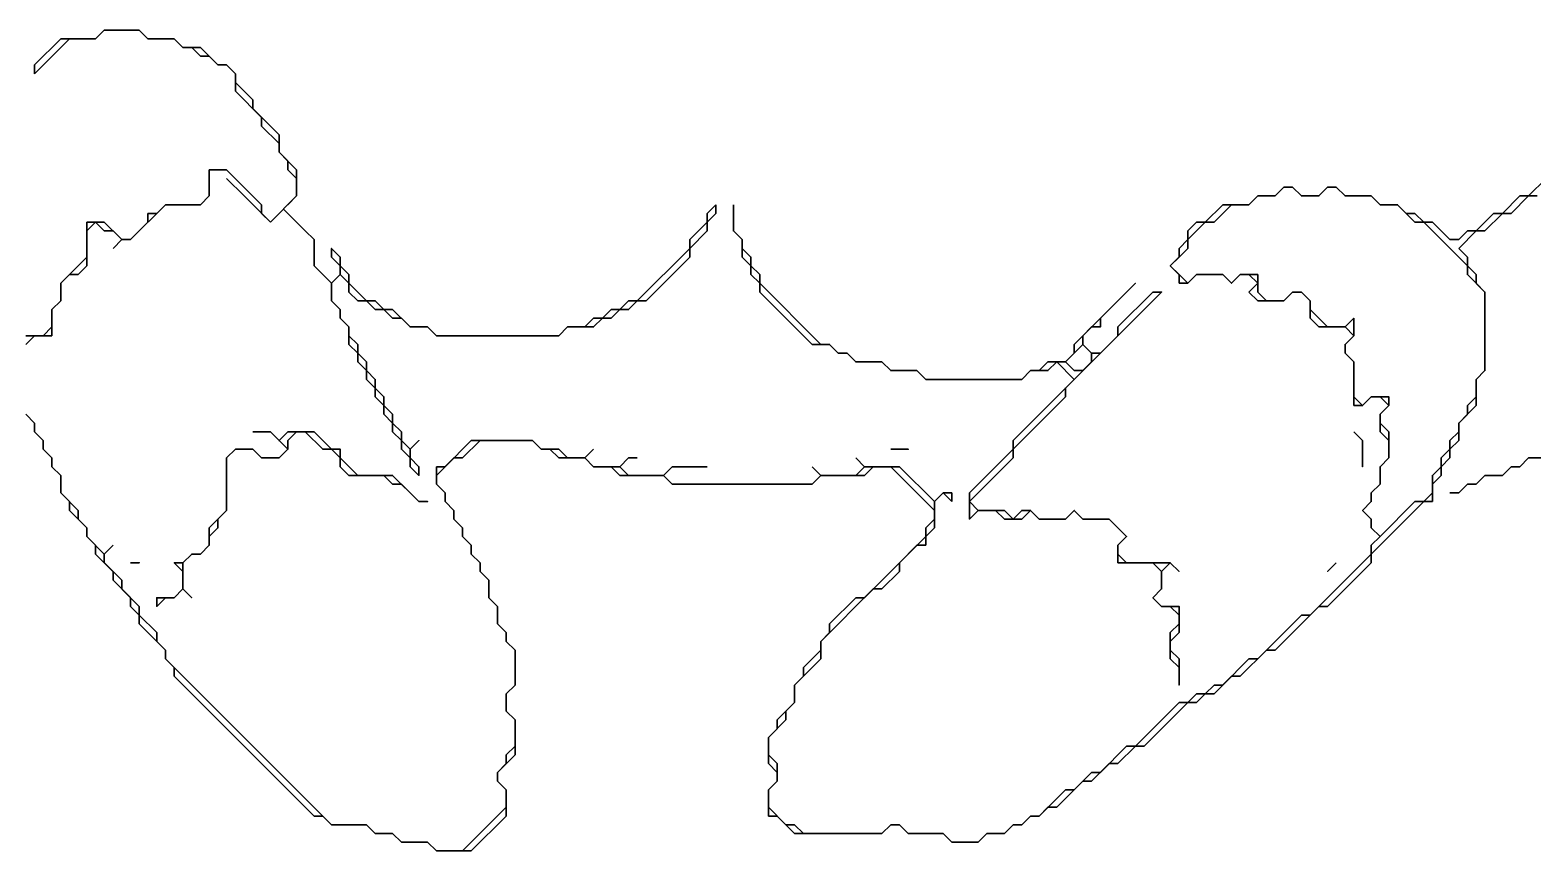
# Model space of a CAD drawing. Header units: millimetres. Extents: x 0.67 to 7.47, y 0.49 to 4.89.
# Drawn here: x 2.757 to 5.146, y 1.112 to 2.418 of the extents above; entities that cross this region are included whole.
import ezdxf

# ---------------------------------------------------------------- set-up
doc = ezdxf.new("R2010")
doc.units = ezdxf.units.MM
doc.layers.add('PDF_幾何圖形', color=7, linetype='Continuous')

msp = doc.modelspace()

# ---------------------------------------------------------------- linework, layer by layer
for p, q in [((3.1669, 2.1261), (3.1599, 2.1331)), ((3.1946, 2.0983), (3.1669, 2.1261))]:
    msp.add_line(p, q)
at = {"layer": 'PDF_幾何圖形', "lineweight": 35}
for p, q in [((2.8752, 2.4178), (2.8613, 2.4039)), ((2.8613, 2.4039), (2.8752, 2.4178)), ((2.9308, 2.4178), (2.8752, 2.4178)), ((2.8752, 2.4178), (2.9308, 2.4178)), ((2.9446, 2.4039), (2.9308, 2.4178)), ((2.9308, 2.4178), (2.9446, 2.4039)), ((2.8058, 2.4039), (2.7641, 2.3622)), ((2.7641, 2.3483), (2.8196, 2.4039)), ((2.8613, 2.4039), (2.8058, 2.4039)), ((2.8196, 2.4039), (2.8613, 2.4039)), ((2.9863, 2.4039), (2.9446, 2.4039)), ((2.9446, 2.4039), (2.9863, 2.4039)), ((3.0002, 2.39), (2.9863, 2.4039)), ((2.9863, 2.4039), (3.0002, 2.39)), ((3.028, 2.39), (3.0002, 2.39)), ((3.0002, 2.39), (3.0141, 2.39)), ((3.0141, 2.39), (3.028, 2.3761)), ((3.0558, 2.3622), (3.028, 2.39)), ((3.028, 2.3761), (3.0419, 2.3761)), ((2.7641, 2.3622), (2.7641, 2.3483)), ((3.0696, 2.3622), (3.0558, 2.3622)), ((3.0835, 2.3483), (3.0696, 2.3622)), ((3.0835, 2.3345), (3.0835, 2.3483)), ((3.1113, 2.3067), (3.0835, 2.3345)), ((3.0835, 2.3345), (3.0835, 2.3206)), ((3.0835, 2.3206), (3.1252, 2.2789)), ((3.1113, 2.2928), (3.1113, 2.3067)), ((3.153, 2.2511), (3.1113, 2.2928)), ((3.1252, 2.2789), (3.1252, 2.265)), ((3.1252, 2.265), (3.153, 2.2372)), ((3.153, 2.2233), (3.153, 2.2511)), ((3.153, 2.2372), (3.153, 2.2233)), ((3.1808, 2.1956), (3.153, 2.2233)), ((3.153, 2.2233), (3.1669, 2.2095)), ((3.1669, 2.2095), (3.1669, 2.1956)), ((3.0696, 2.1956), (3.0419, 2.1956)), ((3.0419, 2.1956), (3.0419, 2.1539)), ((3.1252, 2.14), (3.0696, 2.1956)), ((3.0696, 2.1817), (3.0974, 2.1539)), ((3.1669, 2.1956), (3.1808, 2.1817)), ((3.1808, 2.1539), (3.1808, 2.1956)), ((3.1808, 2.1817), (3.1808, 2.1539)), ((5.1669, 2.1817), (5.1391, 2.1539)), ((3.028, 2.14), (3.0419, 2.1539)), ((3.0419, 2.1539), (3.028, 2.14)), ((3.0974, 2.1539), (3.1391, 2.1122)), ((3.1808, 2.1539), (3.1391, 2.1122)), ((3.1669, 2.14), (3.1808, 2.1539)), ((4.7085, 2.1539), (4.6946, 2.14)), ((4.7363, 2.1539), (4.7085, 2.1539)), ((4.7502, 2.1678), (4.7363, 2.1539)), ((4.7641, 2.1678), (4.7502, 2.1678)), ((4.778, 2.1539), (4.7641, 2.1678)), ((4.8058, 2.1539), (4.778, 2.1539)), ((4.8196, 2.1678), (4.8058, 2.1539)), ((4.8335, 2.1678), (4.8196, 2.1678)), ((4.8474, 2.1539), (4.8335, 2.1678)), ((4.8891, 2.1539), (4.8474, 2.1539)), ((4.903, 2.14), (4.8891, 2.1539)), ((5.1252, 2.1539), (5.0974, 2.1261)), ((5.1113, 2.1261), (5.1391, 2.1539)), ((5.1391, 2.1539), (5.1252, 2.1539)), ((5.1391, 2.1539), (5.153, 2.1539)), ((2.9169, 2.0845), (2.9724, 2.14)), ((2.9585, 2.1261), (2.9446, 2.1261)), ((2.9446, 2.1261), (2.9446, 2.1122)), ((2.9724, 2.14), (2.9585, 2.1261)), ((2.9724, 2.14), (3.028, 2.14)), ((3.028, 2.14), (2.9724, 2.14)), ((3.1252, 2.1261), (3.1252, 2.14)), ((3.1391, 2.1122), (3.1252, 2.1261)), ((4.653, 2.14), (4.6252, 2.1122)), ((4.6946, 2.14), (4.653, 2.14)), ((4.9308, 2.14), (4.903, 2.14)), ((4.9446, 2.1261), (4.9308, 2.14)), ((4.9585, 2.1261), (4.9446, 2.1261)), ((4.9724, 2.1122), (4.9585, 2.1261)), ((5.0835, 2.1261), (5.0558, 2.0983)), ((5.0696, 2.0983), (5.0974, 2.1261)), ((5.0974, 2.1261), (5.0835, 2.1261)), ((5.0974, 2.1261), (5.1113, 2.1261)), ((2.8474, 2.0983), (2.8613, 2.1122)), ((2.8752, 2.1122), (2.8474, 2.1122)), ((2.8474, 2.1122), (2.8474, 2.0567)), ((2.8613, 2.1122), (2.8752, 2.0983)), ((2.903, 2.0845), (2.8752, 2.1122)), ((2.9446, 2.1122), (2.9169, 2.0845)), ((4.6113, 2.1122), (4.5974, 2.0983)), ((4.6252, 2.1122), (4.6113, 2.1122)), ((4.9863, 2.1122), (4.9724, 2.1122)), ((5.0141, 2.0845), (4.9863, 2.1122)), ((2.8474, 2.0428), (2.8474, 2.0983)), ((2.8752, 2.0983), (2.8891, 2.0983)), ((2.8891, 2.0983), (2.903, 2.0845)), ((2.903, 2.0845), (2.8891, 2.0706)), ((2.8891, 2.0706), (2.903, 2.0845)), ((2.903, 2.0845), (2.9169, 2.0845)), ((2.9169, 2.0845), (2.903, 2.0845)), ((4.5974, 2.0845), (4.5835, 2.0706)), ((4.5974, 2.0983), (4.5974, 2.0845)), ((5.028, 2.0845), (5.0141, 2.0845)), ((5.0419, 2.0983), (5.028, 2.0845)), ((5.028, 2.0706), (5.0558, 2.0983)), ((5.0558, 2.0983), (5.0419, 2.0983)), ((5.0558, 2.0983), (5.0696, 2.0983)), ((2.8474, 2.0567), (2.8058, 2.015)), ((4.5835, 2.0567), (4.5696, 2.0428)), ((4.5835, 2.0706), (4.5835, 2.0567)), ((5.0419, 2.0567), (5.028, 2.0706)), ((5.0419, 2.0428), (5.0419, 2.0567)), ((2.8335, 2.0289), (2.8474, 2.0428)), ((4.5696, 2.0428), (4.5835, 2.0289)), ((5.0558, 2.0289), (5.0419, 2.0428)), ((2.8058, 2.015), (2.8196, 2.0289)), ((2.8058, 1.9872), (2.8058, 2.015)), ((2.8058, 2.015), (2.8058, 1.9872)), ((2.8196, 2.0289), (2.8335, 2.0289)), ((4.5835, 2.0289), (4.5835, 2.015)), ((4.5835, 2.015), (4.5974, 2.015)), ((4.5974, 2.015), (4.6113, 2.0289)), ((4.6113, 2.0289), (4.653, 2.0289)), ((4.653, 2.0289), (4.6669, 2.015)), ((4.6669, 2.015), (4.6808, 2.0289)), ((4.6808, 2.0289), (4.6946, 2.0289)), ((4.6946, 2.0289), (4.7085, 2.015)), ((4.7085, 2.015), (4.6946, 2.0011)), ((5.0558, 2.015), (5.0558, 2.0289)), ((5.0696, 2.0011), (5.0558, 2.015)), ((2.7919, 1.9733), (2.8058, 1.9872)), ((2.8058, 1.9872), (2.7919, 1.9733)), ((4.6946, 2.0011), (4.7085, 1.9872)), ((4.7085, 1.9872), (4.7502, 1.9872)), ((4.7502, 1.9872), (4.7641, 2.0011)), ((4.7641, 2.0011), (4.778, 2.0011)), ((4.778, 2.0011), (4.7919, 1.9872)), ((4.7919, 1.9872), (4.7919, 1.9595)), ((5.0696, 1.8761), (5.0696, 2.0011)), ((2.7919, 1.9317), (2.7919, 1.9733)), ((2.7919, 1.9733), (2.7919, 1.9456)), ((4.7919, 1.9595), (4.8058, 1.9456)), ((2.7919, 1.9456), (2.778, 1.9317)), ((4.8058, 1.9456), (4.8474, 1.9456)), ((4.8474, 1.9456), (4.8613, 1.9317)), ((2.7502, 1.9178), (2.7641, 1.9317)), ((2.778, 1.9317), (2.7502, 1.9317)), ((2.7641, 1.9317), (2.7919, 1.9317)), ((4.8613, 1.9317), (4.8474, 1.9178)), ((4.8474, 1.9178), (4.8474, 1.9039)), ((4.8474, 1.9039), (4.8613, 1.89)), ((4.8613, 1.89), (4.8613, 1.8206)), ((5.0558, 1.8622), (5.0696, 1.8761)), ((5.0558, 1.8206), (5.0558, 1.8622)), ((4.8613, 1.8206), (4.8752, 1.8206)), ((4.8752, 1.8206), (4.8891, 1.8345)), ((4.8891, 1.8345), (4.903, 1.8345)), ((4.903, 1.8345), (4.9169, 1.8206)), ((4.9169, 1.8206), (4.903, 1.8067)), ((5.028, 1.7928), (5.0558, 1.8206)), ((2.7641, 1.7928), (2.7502, 1.8067)), ((2.7502, 1.8067), (2.7641, 1.7928)), ((2.7641, 1.7789), (2.7641, 1.7928)), ((2.7641, 1.7928), (2.7641, 1.7789)), ((4.903, 1.8067), (4.903, 1.7789)), ((5.028, 1.765), (5.028, 1.7928)), ((2.778, 1.765), (2.7641, 1.7789)), ((2.7641, 1.7789), (2.778, 1.765)), ((4.903, 1.7789), (4.9169, 1.765)), ((2.778, 1.7511), (2.778, 1.765)), ((2.778, 1.765), (2.778, 1.7511)), ((2.7919, 1.7372), (2.778, 1.7511)), ((2.778, 1.7511), (2.7919, 1.7372)), ((3.4585, 1.765), (3.4169, 1.7233)), ((3.4446, 1.7372), (3.4724, 1.765)), ((3.5558, 1.765), (3.4585, 1.765)), ((3.4724, 1.765), (3.5558, 1.765)), ((3.5696, 1.7511), (3.5558, 1.765)), ((3.5558, 1.765), (3.5696, 1.7511)), ((3.5974, 1.7511), (3.5696, 1.7511)), ((3.5696, 1.7511), (3.5835, 1.7511)), ((3.5835, 1.7511), (3.5974, 1.7372)), ((3.6113, 1.7372), (3.5974, 1.7511)), ((3.6391, 1.7372), (3.653, 1.7511)), ((3.653, 1.7511), (3.6391, 1.7372)), ((4.9169, 1.765), (4.9169, 1.7372)), ((5.0141, 1.7511), (5.028, 1.765)), ((5.0141, 1.7372), (5.0141, 1.7511)), ((2.7919, 1.7233), (2.7919, 1.7372)), ((2.7919, 1.7372), (2.7919, 1.7233)), ((2.8058, 1.7095), (2.7919, 1.7233)), ((2.7919, 1.7233), (2.8058, 1.7095)), ((3.403, 1.7095), (3.4308, 1.7372)), ((3.4169, 1.7233), (3.403, 1.7233)), ((3.403, 1.7233), (3.403, 1.6956)), ((3.4308, 1.7372), (3.4446, 1.7372)), ((3.5974, 1.7372), (3.6391, 1.7372)), ((3.6391, 1.7372), (3.6113, 1.7372)), ((3.653, 1.7233), (3.6391, 1.7372)), ((3.6391, 1.7372), (3.653, 1.7233)), ((3.6946, 1.7233), (3.653, 1.7233)), ((3.653, 1.7233), (3.6808, 1.7233)), ((3.6808, 1.7233), (3.6946, 1.7095)), ((3.6946, 1.7233), (3.7085, 1.7372)), ((3.7085, 1.7372), (3.6946, 1.7233)), ((3.7085, 1.7095), (3.6946, 1.7233)), ((3.7085, 1.7372), (3.7224, 1.7372)), ((3.7224, 1.7372), (3.7085, 1.7372)), ((3.7641, 1.7095), (3.778, 1.7233)), ((3.778, 1.7233), (3.7641, 1.7095)), ((3.778, 1.7233), (3.8335, 1.7233)), ((3.8335, 1.7233), (3.778, 1.7233)), ((4.0141, 1.7095), (4.0002, 1.7233)), ((4.0002, 1.7233), (4.0141, 1.7095)), ((4.0835, 1.7233), (4.0696, 1.7372)), ((4.0696, 1.7372), (4.0835, 1.7233)), ((4.0835, 1.7233), (4.0696, 1.7095)), ((4.1391, 1.7233), (4.0835, 1.7233)), ((4.0835, 1.7095), (4.0974, 1.7233)), ((4.0974, 1.7233), (4.1252, 1.7233)), ((4.1252, 1.7233), (4.1946, 1.6539)), ((4.1946, 1.6678), (4.1391, 1.7233)), ((4.9169, 1.7372), (4.903, 1.7233)), ((4.903, 1.7233), (4.903, 1.6956)), ((5.0002, 1.7233), (5.0141, 1.7372)), ((5.0002, 1.7095), (5.0002, 1.7233)), ((5.1113, 1.7233), (5.0974, 1.7095)), ((5.0974, 1.7095), (5.1113, 1.7233)), ((5.1252, 1.7233), (5.1113, 1.7233)), ((5.1113, 1.7233), (5.1252, 1.7233)), ((5.1391, 1.7372), (5.1252, 1.7233)), ((5.1252, 1.7233), (5.1391, 1.7372)), ((5.1391, 1.7372), (5.1669, 1.7372)), ((2.8058, 1.6817), (2.8058, 1.7095)), ((2.8058, 1.7095), (2.8058, 1.6817)), ((3.403, 1.6956), (3.403, 1.7095)), ((3.6946, 1.7095), (3.7641, 1.7095)), ((3.7641, 1.7095), (3.7085, 1.7095)), ((3.778, 1.6956), (3.7641, 1.7095)), ((3.7641, 1.7095), (3.778, 1.6956)), ((4.0141, 1.7095), (4.0002, 1.6956)), ((4.0002, 1.6956), (4.0141, 1.7095)), ((4.0696, 1.7095), (4.0141, 1.7095)), ((4.0141, 1.7095), (4.0835, 1.7095)), ((4.9863, 1.6956), (5.0002, 1.7095)), ((5.0696, 1.7095), (5.0558, 1.6956)), ((5.0558, 1.6956), (5.0696, 1.7095)), ((5.0974, 1.7095), (5.0696, 1.7095)), ((5.0696, 1.7095), (5.0974, 1.7095)), ((2.8335, 1.6539), (2.8058, 1.6817)), ((2.8058, 1.6817), (2.8196, 1.6678)), ((3.403, 1.6956), (3.4169, 1.6817)), ((3.4169, 1.6817), (3.403, 1.6956)), ((3.4169, 1.6817), (3.4169, 1.6678)), ((3.4169, 1.6678), (3.4169, 1.6817)), ((4.0002, 1.6956), (3.778, 1.6956)), ((3.778, 1.6956), (4.0002, 1.6956)), ((4.1946, 1.6678), (4.2085, 1.6817)), ((4.2085, 1.6817), (4.1946, 1.6678)), ((4.2085, 1.6817), (4.2224, 1.6678)), ((4.2224, 1.6817), (4.2085, 1.6817)), ((4.2224, 1.6678), (4.2224, 1.6817)), ((4.903, 1.6956), (4.8891, 1.6817)), ((4.8891, 1.6817), (4.8891, 1.6678)), ((4.9863, 1.6678), (4.9863, 1.6956)), ((5.028, 1.6817), (5.0141, 1.6817)), ((5.0141, 1.6817), (5.028, 1.6817)), ((5.0419, 1.6956), (5.028, 1.6817)), ((5.028, 1.6817), (5.0419, 1.6956)), ((5.0558, 1.6956), (5.0419, 1.6956)), ((5.0419, 1.6956), (5.0558, 1.6956)), ((2.8196, 1.6678), (2.8196, 1.6539)), ((2.8196, 1.6539), (2.8474, 1.6261)), ((2.8335, 1.64), (2.8335, 1.6539)), ((3.4169, 1.6678), (3.4308, 1.6539)), ((3.4308, 1.6539), (3.4169, 1.6678)), ((3.4308, 1.6539), (3.4308, 1.64)), ((3.4308, 1.64), (3.4308, 1.6539)), ((4.1946, 1.6261), (4.1946, 1.6678)), ((4.1946, 1.6539), (4.1946, 1.64)), ((4.8891, 1.6678), (4.8752, 1.6539)), ((4.8752, 1.6539), (4.8891, 1.64)), ((4.8891, 1.5845), (4.9724, 1.6678)), ((4.9724, 1.6678), (4.9863, 1.6678)), ((2.8474, 1.6261), (2.8335, 1.64)), ((2.8474, 1.6122), (2.8474, 1.6261)), ((2.8474, 1.6261), (2.8474, 1.6122)), ((3.4308, 1.64), (3.4446, 1.6261)), ((3.4446, 1.6261), (3.4308, 1.64)), ((3.4446, 1.6261), (3.4446, 1.6122)), ((3.4446, 1.6122), (3.4446, 1.6261)), ((4.1946, 1.64), (4.1808, 1.6261)), ((4.1808, 1.6122), (4.1946, 1.6261)), ((4.1808, 1.6261), (4.1808, 1.6122)), ((4.8891, 1.64), (4.8891, 1.6261)), ((4.8891, 1.6261), (4.903, 1.6122)), ((2.8752, 1.5845), (2.8474, 1.6122)), ((2.8474, 1.6122), (2.8613, 1.5983)), ((3.4446, 1.6122), (3.4585, 1.5983)), ((3.4585, 1.5983), (3.4446, 1.6122)), ((4.1808, 1.6122), (4.0835, 1.515)), ((4.1808, 1.5983), (4.1808, 1.6122)), ((4.903, 1.6122), (4.8891, 1.5983)), ((2.8613, 1.5983), (2.8613, 1.5845)), ((2.8613, 1.5845), (2.8891, 1.5567)), ((2.8752, 1.5845), (2.8891, 1.5983)), ((2.8891, 1.5983), (2.8752, 1.5845)), ((2.8752, 1.5706), (2.8752, 1.5845)), ((3.4585, 1.5983), (3.4585, 1.5845)), ((3.4585, 1.5845), (3.4585, 1.5983)), ((3.4585, 1.5845), (3.4724, 1.5706)), ((3.4724, 1.5706), (3.4585, 1.5845)), ((4.1391, 1.5706), (4.1669, 1.5983)), ((4.1669, 1.5983), (4.1808, 1.5983)), ((4.8891, 1.5845), (4.7919, 1.4872)), ((4.8891, 1.5983), (4.8891, 1.5845)), ((4.8891, 1.5706), (4.8891, 1.5845)), ((2.903, 1.5428), (2.8752, 1.5706)), ((2.8891, 1.5567), (2.8891, 1.5428)), ((3.4724, 1.5706), (3.4724, 1.5567)), ((3.4724, 1.5567), (3.4724, 1.5706)), ((3.4724, 1.5567), (3.4863, 1.5428)), ((3.4863, 1.5428), (3.4724, 1.5567)), ((4.1113, 1.5289), (4.1391, 1.5567)), ((4.1391, 1.5567), (4.1391, 1.5706)), ((4.8196, 1.5011), (4.8891, 1.5706)), ((2.8891, 1.5428), (2.9169, 1.515)), ((2.903, 1.5289), (2.903, 1.5428)), ((2.9308, 1.5011), (2.903, 1.5289)), ((3.4863, 1.5428), (3.4863, 1.515)), ((3.4863, 1.515), (3.4863, 1.5428)), ((4.0141, 1.4456), (4.0974, 1.5289)), ((4.0974, 1.5289), (4.1113, 1.5289)), ((2.9169, 1.515), (2.9169, 1.5011)), ((3.4863, 1.515), (3.5002, 1.5011)), ((3.5002, 1.5011), (3.4863, 1.515)), ((4.0696, 1.515), (4.028, 1.4733)), ((4.0835, 1.515), (4.0696, 1.515)), ((2.9169, 1.5011), (2.9308, 1.4872)), ((2.9308, 1.4872), (2.9308, 1.5011)), ((2.9585, 1.4595), (2.9308, 1.4872)), ((2.9308, 1.4872), (2.9308, 1.4733)), ((3.5002, 1.5011), (3.5002, 1.4733)), ((3.5002, 1.4733), (3.5002, 1.5011)), ((4.778, 1.4872), (4.7085, 1.4178)), ((4.7363, 1.4317), (4.8058, 1.5011)), ((4.7919, 1.4872), (4.778, 1.4872)), ((4.8058, 1.5011), (4.8196, 1.5011)), ((2.9308, 1.4733), (2.9724, 1.4317)), ((2.9585, 1.4456), (2.9585, 1.4595)), ((3.5002, 1.4733), (3.5141, 1.4595)), ((3.5141, 1.4595), (3.5002, 1.4733)), ((3.5141, 1.4595), (3.5141, 1.4456)), ((3.5141, 1.4456), (3.5141, 1.4595)), ((4.028, 1.4595), (4.0141, 1.4456)), ((4.028, 1.4733), (4.028, 1.4595)), ((2.9724, 1.4317), (2.9585, 1.4456)), ((3.5141, 1.4456), (3.528, 1.4317)), ((3.528, 1.4317), (3.5141, 1.4456)), ((4.0141, 1.4178), (4.0141, 1.4456)), ((4.0141, 1.4456), (4.0141, 1.4317)), ((2.9724, 1.4178), (2.9724, 1.4317)), ((2.9724, 1.4317), (2.9724, 1.4178)), ((3.2363, 1.1539), (2.9724, 1.4178)), ((2.9724, 1.4178), (2.9863, 1.4039)), ((3.528, 1.4317), (3.528, 1.3761)), ((3.528, 1.3761), (3.528, 1.4317)), ((3.9724, 1.3761), (4.0141, 1.4178)), ((4.0141, 1.4317), (3.9863, 1.4039)), ((4.6946, 1.4178), (4.653, 1.3761)), ((4.6808, 1.39), (4.7224, 1.4317)), ((4.7085, 1.4178), (4.6946, 1.4178)), ((4.7224, 1.4317), (4.7363, 1.4317)), ((2.9863, 1.4039), (2.9863, 1.39)), ((2.9863, 1.39), (3.2085, 1.1678)), ((3.9863, 1.39), (3.9724, 1.3761)), ((3.9863, 1.4039), (3.9863, 1.39)), ((4.6391, 1.3622), (4.6669, 1.39)), ((4.6669, 1.39), (4.6808, 1.39)), ((3.528, 1.3761), (3.5141, 1.3622)), ((3.5141, 1.3622), (3.528, 1.3761)), ((3.5141, 1.3622), (3.5141, 1.3345)), ((3.5141, 1.3345), (3.5141, 1.3622)), ((3.9724, 1.3483), (3.9724, 1.3761)), ((3.9724, 1.3761), (3.9724, 1.3483)), ((4.6113, 1.3622), (4.5974, 1.3483)), ((4.6252, 1.3622), (4.6113, 1.3622)), ((4.6113, 1.3483), (4.6252, 1.3622)), ((4.6391, 1.3761), (4.6252, 1.3622)), ((4.6252, 1.3622), (4.6391, 1.3622)), ((4.653, 1.3761), (4.6391, 1.3761)), ((3.9724, 1.3483), (3.9446, 1.3206)), ((3.9585, 1.3345), (3.9724, 1.3483)), ((4.5835, 1.3483), (4.5141, 1.2789)), ((4.528, 1.2789), (4.5974, 1.3483)), ((4.5974, 1.3483), (4.5835, 1.3483)), ((4.5974, 1.3483), (4.6113, 1.3483)), ((3.5141, 1.3345), (3.528, 1.3206)), ((3.528, 1.3206), (3.5141, 1.3345)), ((3.528, 1.3206), (3.528, 1.2789)), ((3.528, 1.265), (3.528, 1.3206)), ((3.9308, 1.2928), (3.9585, 1.3206)), ((3.9446, 1.3206), (3.9446, 1.3067)), ((3.9585, 1.3206), (3.9585, 1.3345)), ((3.9446, 1.3067), (3.9308, 1.2928)), ((3.9308, 1.265), (3.9308, 1.2928)), ((3.9308, 1.2928), (3.9308, 1.2511)), ((3.528, 1.2789), (3.5141, 1.265)), ((4.5002, 1.2789), (4.4585, 1.2372)), ((4.4863, 1.2511), (4.5141, 1.2789)), ((4.5141, 1.2789), (4.5002, 1.2789)), ((4.5141, 1.2789), (4.528, 1.2789)), ((3.5002, 1.2372), (3.528, 1.265)), ((3.5141, 1.2511), (3.5002, 1.2372)), ((3.5141, 1.265), (3.5141, 1.2511)), ((3.9446, 1.2511), (3.9308, 1.265)), ((3.9308, 1.2511), (3.9446, 1.2372)), ((3.9446, 1.2233), (3.9446, 1.2511)), ((4.4446, 1.2233), (4.4724, 1.2511)), ((4.4724, 1.2511), (4.4863, 1.2511)), ((3.5002, 1.2372), (3.5002, 1.2233)), ((3.5002, 1.2233), (3.5002, 1.2372)), ((3.5002, 1.2233), (3.5141, 1.2095)), ((3.5141, 1.2095), (3.5002, 1.2233)), ((3.9308, 1.2095), (3.9446, 1.2233)), ((3.9446, 1.2233), (3.9308, 1.2095)), ((3.9446, 1.2372), (3.9446, 1.2233)), ((4.3891, 1.1817), (4.4308, 1.2233)), ((4.4446, 1.2372), (4.4169, 1.2095)), ((4.4308, 1.2233), (4.4446, 1.2233)), ((4.4585, 1.2372), (4.4446, 1.2372)), ((3.5141, 1.2095), (3.5141, 1.1817)), ((3.5141, 1.1678), (3.5141, 1.2095)), ((3.9308, 1.1817), (3.9308, 1.2095)), ((3.9308, 1.2095), (3.9308, 1.1678)), ((4.403, 1.2095), (4.3613, 1.1678)), ((4.4169, 1.2095), (4.403, 1.2095)), ((3.5141, 1.1817), (3.4446, 1.1122)), ((3.9585, 1.1539), (3.9308, 1.1817)), ((4.3613, 1.1678), (4.3752, 1.1817)), ((4.3752, 1.1817), (4.3891, 1.1817)), ((3.2085, 1.1678), (3.2224, 1.1678)), ((3.2224, 1.1678), (3.2363, 1.1539)), ((3.2919, 1.1539), (3.2363, 1.1539)), ((3.2363, 1.1539), (3.2919, 1.1539)), ((3.3058, 1.14), (3.2919, 1.1539)), ((3.2919, 1.1539), (3.3058, 1.14)), ((3.4585, 1.1122), (3.5141, 1.1678)), ((3.9308, 1.1678), (3.9446, 1.1678)), ((3.9446, 1.1678), (3.9724, 1.14)), ((3.9724, 1.1539), (3.9585, 1.1539)), ((3.9863, 1.14), (3.9724, 1.1539)), ((4.1252, 1.1539), (4.1113, 1.14)), ((4.1113, 1.14), (4.1252, 1.1539)), ((4.1391, 1.1539), (4.1252, 1.1539)), ((4.1252, 1.1539), (4.1391, 1.1539)), ((4.153, 1.14), (4.1391, 1.1539)), ((4.1391, 1.1539), (4.153, 1.14)), ((4.3196, 1.1539), (4.3058, 1.14)), ((4.3058, 1.14), (4.3196, 1.1539)), ((4.3335, 1.1539), (4.3196, 1.1539)), ((4.3196, 1.1539), (4.3335, 1.1539)), ((4.3474, 1.1678), (4.3335, 1.1539)), ((4.3335, 1.1539), (4.3474, 1.1678)), ((4.3613, 1.1678), (4.3474, 1.1678)), ((4.3474, 1.1678), (4.3613, 1.1678)), ((3.3335, 1.14), (3.3058, 1.14)), ((3.3058, 1.14), (3.3335, 1.14)), ((3.3474, 1.1261), (3.3335, 1.14)), ((3.3335, 1.14), (3.3474, 1.1261)), ((3.3891, 1.1261), (3.3474, 1.1261)), ((3.3474, 1.1261), (3.3891, 1.1261)), ((3.403, 1.1122), (3.3891, 1.1261)), ((3.3891, 1.1261), (3.403, 1.1122)), ((3.9724, 1.14), (4.1113, 1.14)), ((4.1113, 1.14), (3.9863, 1.14)), ((4.2085, 1.14), (4.153, 1.14)), ((4.153, 1.14), (4.2085, 1.14)), ((4.2224, 1.1261), (4.2085, 1.14)), ((4.2085, 1.14), (4.2224, 1.1261)), ((4.2641, 1.1261), (4.2224, 1.1261)), ((4.2224, 1.1261), (4.2641, 1.1261)), ((4.278, 1.14), (4.2641, 1.1261)), ((4.2641, 1.1261), (4.278, 1.14)), ((4.3058, 1.14), (4.278, 1.14)), ((4.278, 1.14), (4.3058, 1.14)), ((3.4446, 1.1122), (3.403, 1.1122)), ((3.403, 1.1122), (3.4585, 1.1122))]:
    msp.add_line(p, q, dxfattribs=at)
for points in [[(4.7363, 2.1539), (4.7502, 2.1678), (4.7641, 2.1678), (4.778, 2.1539), (4.8058, 2.1539), (4.8196, 2.1678), (4.8335, 2.1678), (4.8474, 2.1539), (4.8891, 2.1539), (4.903, 2.14), (4.9308, 2.14), (4.9585, 2.1122), (4.9724, 2.1122), (5.0419, 2.0428), (5.0419, 2.0289), (5.0696, 2.0011), (5.0696, 1.8761), (5.0558, 1.8622), (5.0558, 1.8345), (5.0419, 1.8206), (5.0419, 1.8067), (5.028, 1.7928), (5.028, 1.7789), (5.0141, 1.765), (5.0141, 1.7511), (5.0002, 1.7372), (5.0002, 1.7233), (4.9863, 1.7095), (4.9863, 1.6817), (4.9724, 1.6678), (4.9585, 1.6678), (4.903, 1.6122), (4.8891, 1.6261), (4.8891, 1.64), (4.8752, 1.6539), (4.8891, 1.6678), (4.8891, 1.6817), (4.903, 1.6956), (4.903, 1.7233), (4.9169, 1.7372), (4.9169, 1.7789), (4.903, 1.7928), (4.903, 1.8067), (4.9169, 1.8206), (4.9169, 1.8345), (4.8891, 1.8345), (4.8752, 1.8206), (4.8613, 1.8345), (4.8613, 1.89), (4.8474, 1.9039), (4.8474, 1.9178), (4.8613, 1.9317), (4.8613, 1.9595), (4.8474, 1.9456), (4.8196, 1.9456), (4.7919, 1.9733), (4.7919, 1.9872), (4.778, 2.0011), (4.7641, 2.0011), (4.7502, 1.9872), (4.7224, 1.9872), (4.7085, 2.0011), (4.7085, 2.0289), (4.6808, 2.0289), (4.6669, 2.015), (4.653, 2.0289), (4.6113, 2.0289), (4.5974, 2.015), (4.5696, 2.0428), (4.5974, 2.0706), (4.5974, 2.0845), (4.6252, 2.1122), (4.6391, 2.1122), (4.6669, 2.14), (4.6946, 2.14), (4.7085, 2.1539)], [(3.8474, 2.14), (3.8335, 2.1261), (3.8335, 2.1122), (3.8058, 2.0845), (3.8058, 2.0706), (3.7224, 1.9872), (3.7085, 1.9872), (3.6946, 1.9733), (3.6808, 1.9733), (3.6669, 1.9595), (3.653, 1.9595), (3.6391, 1.9456), (3.6113, 1.9456), (3.5974, 1.9317), (3.403, 1.9317), (3.3891, 1.9456), (3.3613, 1.9456), (3.3335, 1.9733), (3.3196, 1.9733), (3.3058, 1.9872), (3.2919, 1.9872), (3.2641, 2.015), (3.2641, 2.0289), (3.2502, 2.0428), (3.2502, 2.0567), (3.2363, 2.0706), (3.2363, 2.0567), (3.2502, 2.0428), (3.2502, 2.0289), (3.2363, 2.015), (3.2085, 2.0428), (3.2085, 2.0845), (3.1946, 2.0983), (3.2085, 2.0845), (3.2085, 2.0428), (3.2363, 2.015), (3.2363, 1.9872), (3.2502, 1.9733), (3.2502, 1.9595), (3.2641, 1.9456), (3.2641, 1.9178), (3.278, 1.9039), (3.278, 1.89), (3.2919, 1.8761), (3.2919, 1.8622), (3.3058, 1.8483), (3.3058, 1.8345), (3.3196, 1.8206), (3.3196, 1.8067), (3.3335, 1.7928), (3.3335, 1.7789), (3.3474, 1.765), (3.3474, 1.7511), (3.3613, 1.7372), (3.3613, 1.7233), (3.3752, 1.7095), (3.3752, 1.7233), (3.3613, 1.7372), (3.3613, 1.7511), (3.3752, 1.765), (3.3613, 1.7511), (3.3474, 1.765), (3.3474, 1.7789), (3.3335, 1.7928), (3.3335, 1.8067), (3.3196, 1.8206), (3.3196, 1.8345), (3.3058, 1.8483), (3.3058, 1.8622), (3.2919, 1.8761), (3.2919, 1.89), (3.278, 1.9039), (3.278, 1.9178), (3.2641, 1.9317), (3.2641, 1.9456), (3.2502, 1.9595), (3.2502, 1.9733), (3.2363, 1.9872), (3.2363, 2.015), (3.2502, 2.0289), (3.2641, 2.015), (3.2641, 2.0011), (3.278, 1.9872), (3.2919, 1.9872), (3.3058, 1.9733), (3.3196, 1.9733), (3.3335, 1.9595), (3.3474, 1.9595), (3.3613, 1.9456), (3.3891, 1.9456), (3.403, 1.9317), (3.5974, 1.9317), (3.6113, 1.9456), (3.653, 1.9456), (3.6669, 1.9595), (3.6808, 1.9595), (3.6946, 1.9733), (3.7085, 1.9733), (3.7224, 1.9872), (3.7363, 1.9872), (3.8058, 2.0567), (3.8058, 2.0706), (3.8335, 2.0983), (3.8335, 2.1122), (3.8474, 2.1261)], [(3.8752, 2.14), (3.8752, 2.0983), (3.8891, 2.0845), (3.8891, 2.0567), (3.903, 2.0428), (3.903, 2.0289), (3.9169, 2.015), (3.9169, 2.0011), (4.0002, 1.9178), (4.028, 1.9178), (4.0419, 1.9039), (4.0558, 1.9039), (4.0696, 1.89), (4.1113, 1.89), (4.1252, 1.8761), (4.1669, 1.8761), (4.1808, 1.8622), (4.3335, 1.8622), (4.3474, 1.8761), (4.3752, 1.8761), (4.3891, 1.89), (4.4169, 1.8622), (4.3196, 1.765), (4.3196, 1.7511), (4.2502, 1.6817), (4.2502, 1.64), (4.2641, 1.6539), (4.2919, 1.6539), (4.3058, 1.64), (4.3335, 1.64), (4.3474, 1.6539), (4.3613, 1.64), (4.403, 1.64), (4.4169, 1.6539), (4.4308, 1.64), (4.4724, 1.64), (4.5002, 1.6122), (4.4863, 1.5983), (4.4863, 1.5706), (4.5419, 1.5706), (4.5558, 1.5567), (4.5558, 1.5289), (4.5419, 1.515), (4.5558, 1.5011), (4.5696, 1.5011), (4.5835, 1.4872), (4.5835, 1.4733), (4.5696, 1.4595), (4.5696, 1.4178), (4.5835, 1.4039), (4.5835, 1.3761), (4.5835, 1.4178), (4.5696, 1.4317), (4.5696, 1.4456), (4.5835, 1.4595), (4.5835, 1.5011), (4.5558, 1.5011), (4.5419, 1.515), (4.5558, 1.5289), (4.5558, 1.5567), (4.5696, 1.5706), (4.5835, 1.5567), (4.5696, 1.5706), (4.5002, 1.5706), (4.4863, 1.5845), (4.4863, 1.5983), (4.5002, 1.6122), (4.4724, 1.64), (4.4308, 1.64), (4.4169, 1.6539), (4.403, 1.64), (4.3613, 1.64), (4.3474, 1.6539), (4.3335, 1.6539), (4.3196, 1.64), (4.3058, 1.6539), (4.2641, 1.6539), (4.2502, 1.6678), (4.3196, 1.7372), (4.3196, 1.7511), (4.403, 1.8345), (4.403, 1.8483), (4.5558, 2.0011), (4.5419, 2.0011), (4.4863, 1.9456), (4.4863, 1.9317), (4.4585, 1.9039), (4.4446, 1.9039), (4.4308, 1.9178), (4.4308, 1.9317), (4.4446, 1.9456), (4.4585, 1.9456), (4.4585, 1.9595), (4.5141, 2.015), (4.4169, 1.9178), (4.4169, 1.9039), (4.403, 1.89), (4.3752, 1.89), (4.3613, 1.8761), (4.3474, 1.8761), (4.3335, 1.8622), (4.1808, 1.8622), (4.1669, 1.8761), (4.1252, 1.8761), (4.1113, 1.89), (4.0696, 1.89), (4.0558, 1.9039), (4.0419, 1.9039), (4.028, 1.9178), (4.0141, 1.9178), (3.9169, 2.015), (3.9169, 2.0289), (3.903, 2.0428), (3.903, 2.0567), (3.8891, 2.0706), (3.8891, 2.0845), (3.8752, 2.0983)], [(4.4308, 1.9178), (4.4446, 1.9039), (4.4446, 1.89), (4.4308, 1.8761), (4.4169, 1.8761), (4.403, 1.89)], [(3.1113, 1.7789), (3.1391, 1.7789), (3.1669, 1.7511), (3.153, 1.7372), (3.1252, 1.7372), (3.1113, 1.7511), (3.0835, 1.7511), (3.0696, 1.7372), (3.0696, 1.6539), (3.0419, 1.6261), (3.0419, 1.5983), (3.028, 1.5845), (3.0141, 1.5845), (3.0002, 1.5706), (2.9863, 1.5706), (3.0002, 1.5567), (3.0002, 1.5289), (2.9863, 1.515), (2.9585, 1.515), (2.9585, 1.5011), (2.9724, 1.515), (2.9863, 1.515), (3.0002, 1.5289), (3.0141, 1.515), (3.0002, 1.5289), (3.0002, 1.5706), (3.0141, 1.5845), (3.028, 1.5845), (3.0419, 1.5983), (3.0419, 1.6122), (3.0558, 1.6261), (3.0558, 1.64), (3.0696, 1.6539), (3.0696, 1.7372), (3.0835, 1.7511), (3.1113, 1.7511), (3.1252, 1.7372), (3.153, 1.7372), (3.1669, 1.7511), (3.1669, 1.765), (3.1808, 1.7789), (3.1946, 1.7789), (3.2224, 1.7511), (3.2363, 1.7511), (3.2502, 1.7372), (3.2502, 1.7233), (3.2641, 1.7095), (3.3196, 1.7095), (3.3335, 1.6956), (3.3474, 1.6956), (3.3752, 1.6678), (3.3891, 1.6678), (3.3752, 1.6678), (3.3335, 1.7095), (3.278, 1.7095), (3.2502, 1.7372), (3.2502, 1.7511), (3.2363, 1.7511), (3.2085, 1.7789), (3.1669, 1.7789), (3.153, 1.765), (3.1391, 1.7789)], [(4.8613, 1.7789), (4.8752, 1.765), (4.8752, 1.7233), (4.8752, 1.765)]]:
    msp.add_lwpolyline(points, close=True, dxfattribs=at)
for points in [[(4.1252, 1.7511), (4.153, 1.7511), (4.1252, 1.7511)], [(2.9169, 1.5706), (2.9308, 1.5706), (2.9169, 1.5706)], [(4.8335, 1.5706), (4.8196, 1.5567), (4.8335, 1.5706)]]:
    msp.add_lwpolyline(points, dxfattribs=at)

doc.saveas('drawing.dxf')
